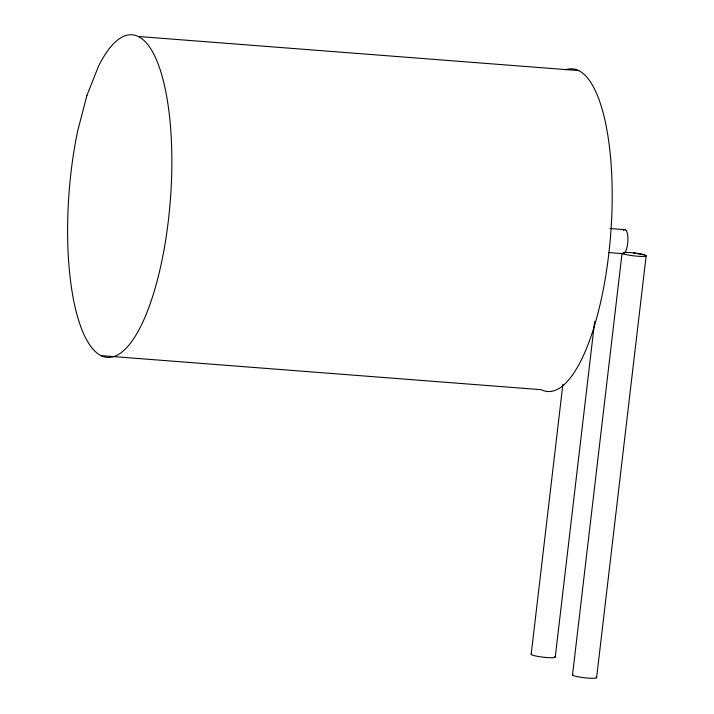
<?xml version="1.0" encoding="UTF-8"?>
<svg xmlns="http://www.w3.org/2000/svg" width="714" height="714" viewBox="0 0 714 714"><rect width="100%" height="100%" fill="white"/><g stroke="black" fill="none" stroke-linecap="round" stroke-linejoin="round"><path stroke-width="1.07" d="M531.171 654.39L562.9 384.221M555.251 657.041L594.655 321.55M572.521 674.962L622.072 253.104A12.138 1.446 6.7 0 0 638.744 256.308A12.138 1.446 6.7 0 0 642.984 254.47A12.138 1.446 6.7 0 0 623.411 252.524M596.609 677.613L646.152 255.755M138.445 36.503L578.804 70.597M610.104 228.516L625.419 229.703M608.39 252.533L622.608 253.64A12.138 3.811 -85.6 0 0 627.909 240.315A12.138 3.811 -85.6 0 0 623.411 230.399M100.969 355.617L541.319 389.701A161.801 50.783 -85.6 0 0 610.756 233.237A161.801 50.783 -85.6 0 0 565.568 69.785M633.559 252.908L644.26 254.818M596.056 677.175A12.138 1.446 6.7 0 1 585.114 677.809A12.138 1.446 6.7 0 1 572.789 674.614M554.698 656.603A12.138 1.446 6.7 0 1 543.765 657.237A12.138 1.446 6.7 0 1 531.439 654.042M86.93 95.39L77.549 131.465A161.801 50.783 -85.6 0 0 105.279 357.107A161.801 50.783 -85.6 0 0 171.735 150.493A161.801 50.783 -85.6 0 0 98.541 66.179L86.93 95.39"/></g></svg>
